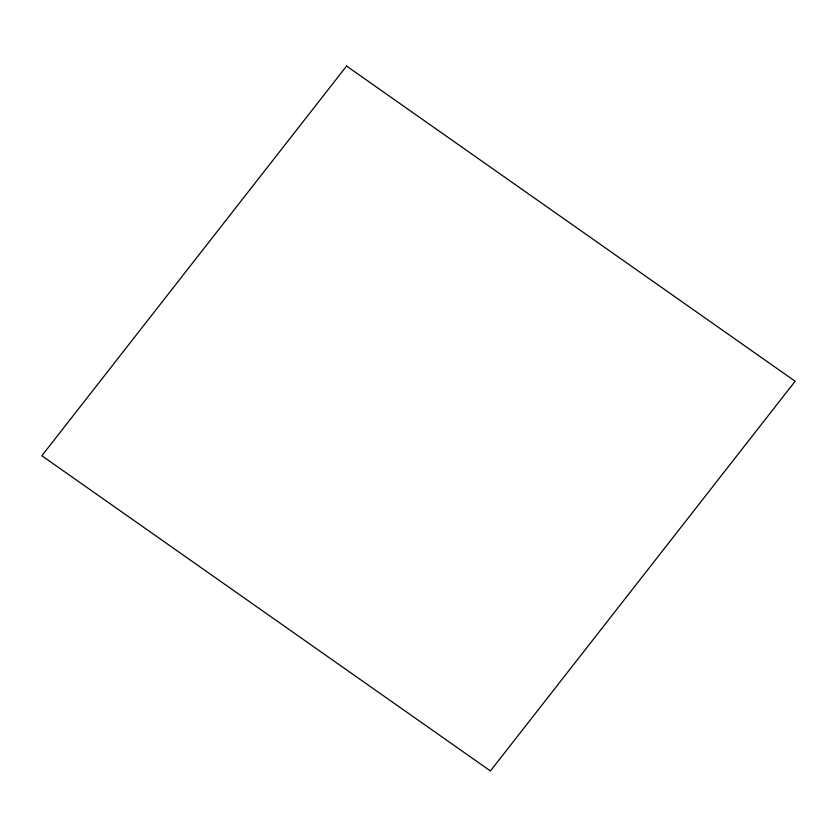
<?xml version="1.0" encoding="UTF-8"?>
<svg xmlns="http://www.w3.org/2000/svg" width="837" height="837" viewBox="0 0 837 837"><rect width="100%" height="100%" fill="white"/><g stroke="black" fill="none" stroke-linecap="round" stroke-linejoin="round"><path stroke-width="1.26" d="M346.57 66.06L41.85 455.757L490.43 770.94L795.15 381.243L346.57 66.06"/></g></svg>
